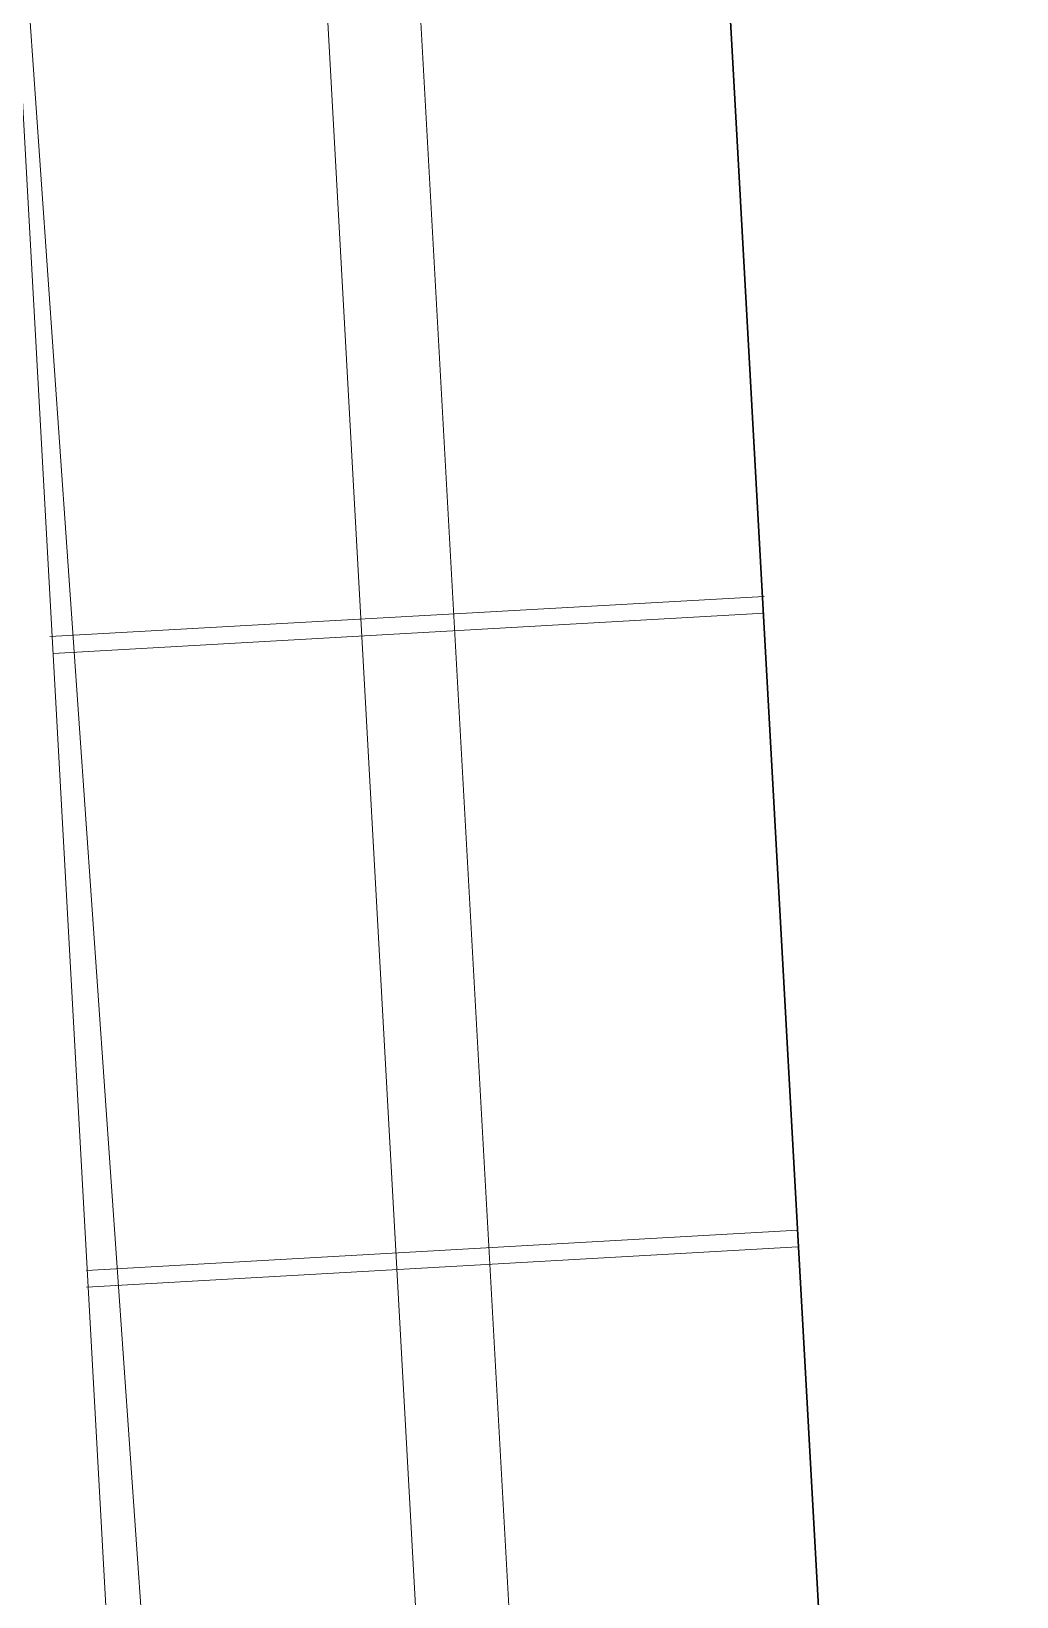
# Paper-space layout '01 Roof Support Layout' of a CAD drawing. Header units: millimetres. Extents: x 5 to 415, y 5 to 292.
# Drawn here: x 260.57 to 278.2, y 199.86 to 227.87 of the extents above; entities that cross this region are included whole.
import ezdxf

# ---------------------------------------------------------------- set-up
doc = ezdxf.new("R2010")
doc.units = ezdxf.units.MM
doc.layers.add('EXISTING', color=7, linetype='Continuous')

# ---------------------------------------------------------------- blocks, each defined once
blk = doc.blocks.new('SHEET_01')
at = {"layer": 'EXISTING', "color": 254, "linetype": 'Continuous', "lineweight": 13}
for p, q in [((272.12, 62.3), (258.5, 257.42)), ((271.64, 254), (283.1, 47.36)), ((266.42, 248.18), (277.28, 52.58)), ((264.86, 246.38), (275.48, 54.2)), ((259.64, 240.56), (269.66, 59.42)), ((273.68, 217.76), (260.9, 217.04)), ((273.68, 217.46), (260.96, 216.74)), ((274.28, 206.42), (261.56, 205.7)), ((274.28, 206.12), (261.56, 205.4))]:
    blk.add_line(p, q, dxfattribs=at)
at = {"layer": 'EXISTING', "color": 7, "linetype": 'Continuous', "lineweight": 30}
blk.add_line((271.64, 254), (283.1, 47.36), dxfattribs=at)

psp = doc.layouts.new('01 Roof Support Layout')

# ---------------------------------------------------------------- block references
psp.add_blockref('SHEET_01', (0, 0))

doc.saveas('drawing.dxf')
